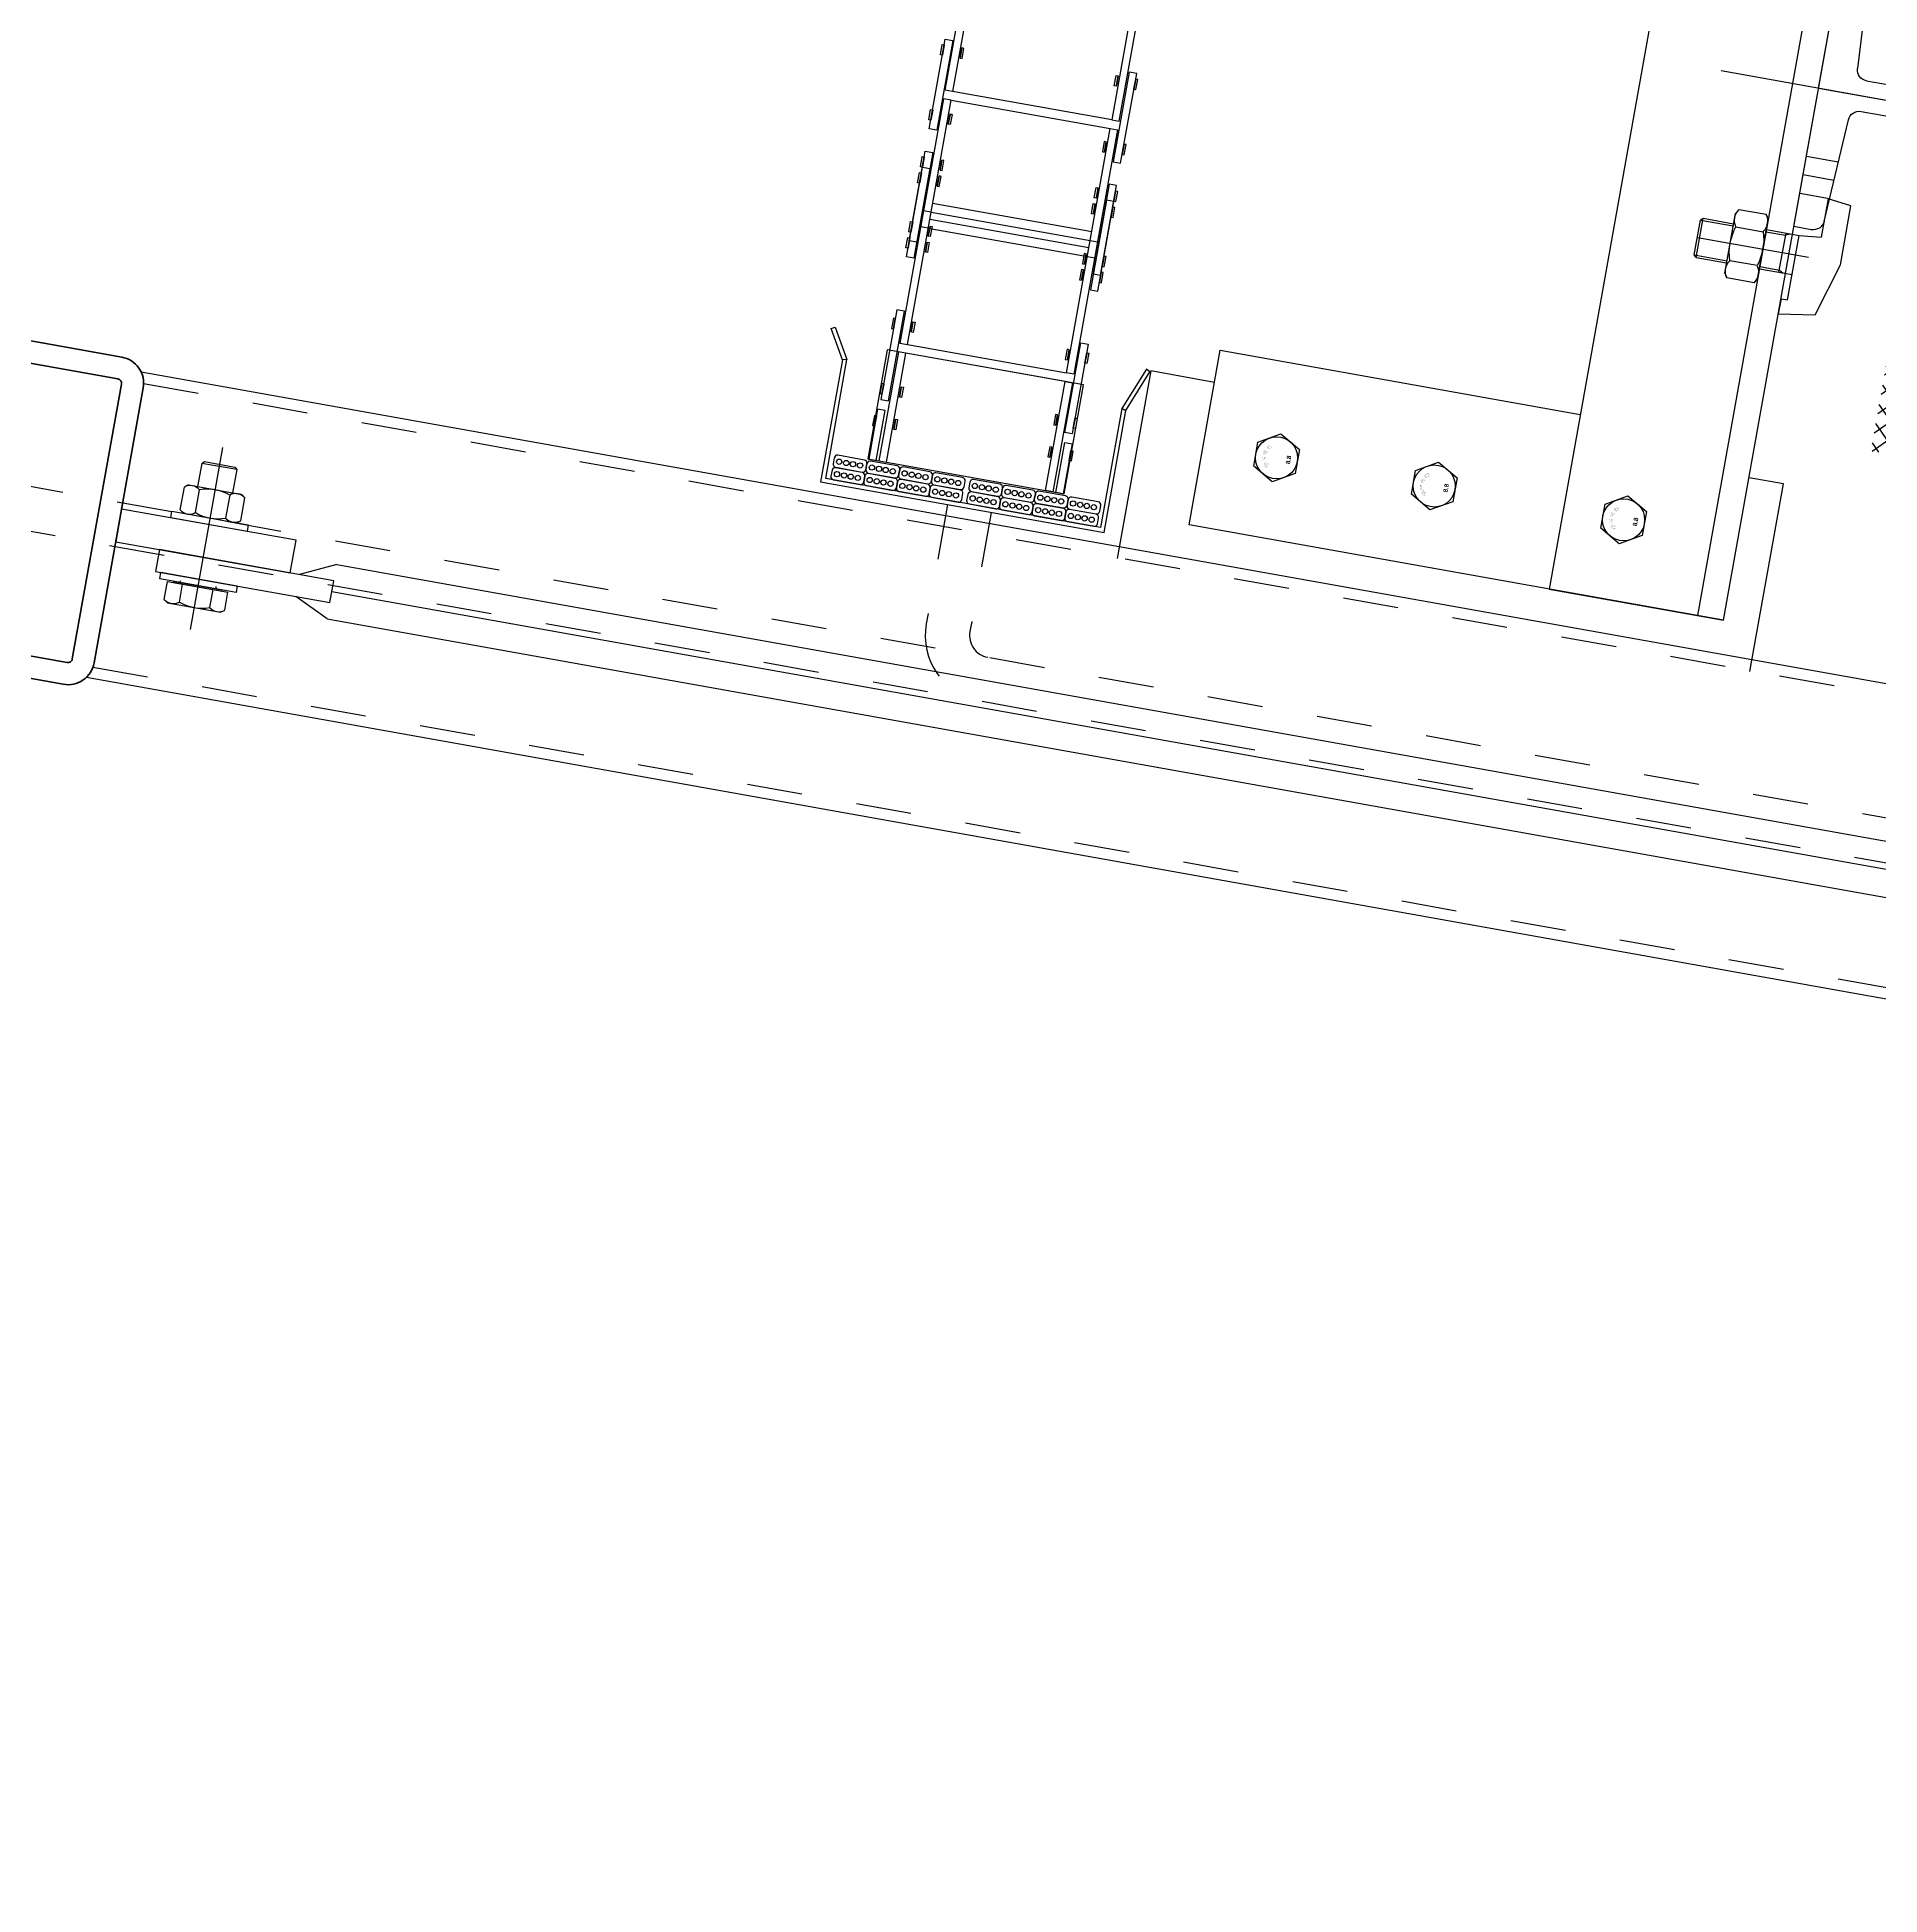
# Model space of a CAD drawing. Header units: centimetres. Extents: x 139057 to 200038, y 34824 to 80516.
# Drawn here: x 172887.1 to 172970.3, y 78656.9 to 78740.8 of the extents above; entities that cross this region are included whole.
import ezdxf

# ---------------------------------------------------------------- set-up
doc = ezdxf.new("R2010")
doc.units = ezdxf.units.CM
doc.header["$LTSCALE"] = 100
doc.linetypes.add('DASHDOT', pattern=[2.35, 1.25, -0.5, 0.1, -0.5])
doc.linetypes.add('HIDDEN', pattern=[0.5, 0.25, -0.25])
doc.layers.get('0').update_dxf_attribs({"lineweight": 0})
doc.layers.add('Linea_fine', color=2, linetype='Continuous', lineweight=35)
doc.layers.add('M-ASC', color=5, linetype='Continuous')
doc.styles.add('NEGATIVO', font='swissbo.ttf', dxfattribs={"width": 0.8, "oblique": 10})

# ---------------------------------------------------------------- blocks, each defined once
blk = doc.blocks.new('GM127-3')
for p, q in [((-8, 38.2), (-8, 86)), ((-5, 89), (5, 89)), ((0, 0), (0, 89)), ((8, 38.2), (8, 86)), ((-8, 38.2), (-7, 38.2)), ((-7, 20.72), (-7, 38.2)), ((7, 38.2), (8, 38.2)), ((7, 20.72), (7, 38.2)), ((-101.09, 16.5), (-76.76, 23.67)), ((-76.76, 23.67), (-49.76, 23.67)), ((-49.76, 23.67), (-48.5, 13)), ((49.76, 23.67), (48.5, 13)), ((76.76, 23.67), (49.76, 23.67)), ((101.09, 16.5), (76.76, 23.67)), ((-103.5, 0), (-101.09, 16.5)), ((-76, -42), (-76, 8.87)), ((-67, 3), (-66.01, 13)), ((-48.5, 13), (-66.01, 13)), ((-58.79, 12.98), (-11.71, 15.72)), ((-48.2, 0), (-48.2, 13.59)), ((-39.7, 0), (-39.7, 14.09)), ((-31.2, 0), (-31.2, 14.59)), ((58.79, 12.98), (11.71, 15.72)), ((31.2, 0), (31.2, 14.59)), ((39.7, 0), (39.7, 14.09)), ((48.2, 0), (48.2, 13.59)), ((48.5, 13), (66.01, 13)), ((67, 3), (66.01, 13)), ((76, -42), (76, 8.87)), ((103.5, 0), (101.09, 16.5)), ((-96.59, 0), (-103.5, 0)), ((-96.59, 0), (-96.59, 3)), ((-96.59, 3), (-67, 3)), ((-85, -12), (-85, 3)), ((-67, -12), (-67, 3)), ((-63.5, 7.98), (-63.5, 0)), ((-63.5, 0), (63.5, 0)), ((63.5, 7.98), (63.5, 0)), ((63.5, 4.21), (63.5, 0)), ((96.59, 3), (67, 3)), ((67, -12), (67, 3)), ((85, -12), (85, 3)), ((96.59, 0), (96.59, 3)), ((-84, -3), (-85, -1.27)), ((-85, -3), (-67, -3)), ((-84, -12), (-84, -3)), ((-68, -3), (-67, -1.27)), ((-68, -12), (-68, -3)), ((68, -3), (67, -1.27)), ((85, -3), (67, -3)), ((68, -12), (68, -3)), ((84, -3), (85, -1.27)), ((84, -12), (84, -3)), ((96.59, 0), (103.5, 0)), ((-89.7, -12), (-91.59, -13.26)), ((-91.59, -13.26), (-91.59, -25.74)), ((-89.7, -12), (-62.3, -12)), ((-83.79, -13.26), (-83.79, -25.74)), ((-68.21, -25.74), (-68.21, -13.26)), ((-62.3, -12), (-60.41, -13.26)), ((-60.41, -13.26), (-60.41, -25.74)), ((62.3, -12), (60.41, -13.26)), ((60.41, -13.26), (60.41, -25.74)), ((89.7, -12), (62.3, -12)), ((68.21, -25.74), (68.21, -13.26)), ((83.79, -13.26), (83.79, -25.74)), ((89.7, -12), (91.59, -13.26)), ((91.59, -13.26), (91.59, -25.74)), ((-89.7, -27), (-91.59, -25.74)), ((-89.7, -27), (-62.3, -27)), ((-85, -41), (-85, -27)), ((-84, -42), (-84, -27)), ((-68, -42), (-68, -27)), ((-67, -41), (-67, -27)), ((-62.3, -27), (-60.41, -25.74)), ((62.3, -27), (60.41, -25.74)), ((89.7, -27), (62.3, -27)), ((67, -41), (67, -27)), ((68, -42), (68, -27)), ((84, -42), (84, -27)), ((85, -41), (85, -27)), ((89.7, -27), (91.59, -25.74)), ((-85, -41), (-84, -42)), ((-85, -41), (-67, -41)), ((-68, -42), (-67, -41)), ((68, -42), (67, -41)), ((85, -41), (67, -41)), ((85, -41), (84, -42)), ((-84, -42), (-68, -42)), ((84, -42), (68, -42))]:
    blk.add_line(p, q)
for centre, radius, start, end in [((-5, 86), 3, 90, 180), ((5, 86), 3, 0, 90), ((-12, 20.72), 5, 273.34268, 0), ((12, 20.72), 5, 180, 266.65732), ((-58.5, 7.98), 5, 93.34268, 180), ((58.5, 7.98), 5, 360, 86.65732), ((-87.69, -18.67), 6.67, 54.26215, 125.73785), ((-76, -36.8), 24.8, 71.68582, 108.31418), ((-64.31, -18.67), 6.67, 54.26215, 125.73785), ((64.31, -18.67), 6.67, 54.26215, 125.73785), ((76, -36.8), 24.8, 71.68582, 108.31418), ((87.69, -18.67), 6.67, 54.26215, 125.73785), ((-87.69, -20.33), 6.67, 234.26215, 305.73785), ((-76, -2.2), 24.8, 251.68582, 288.31418), ((-64.31, -20.33), 6.67, 234.26215, 305.73785), ((64.31, -20.33), 6.67, 234.26215, 305.73785), ((76, -2.2), 24.8, 251.68582, 288.31418), ((87.69, -20.33), 6.67, 234.26215, 305.73785)]:
    blk.add_arc(centre, radius, start, end)
blk = doc.blocks.new('A$C1C9F09FA')
for points in [[(1.4, 45), (4.1, 45, 0.414214), (5.5, 46.4), (5.5, 58.6, 0.414214), (4.1, 60), (1.4, 60, 0.414214), (0, 58.6), (0, 46.4, 0.414214)], [(1.4, 30), (4.1, 30, 0.414214), (5.5, 31.4), (5.5, 43.6, 0.414214), (4.1, 45), (1.4, 45, 0.414214), (0, 43.6), (0, 31.4, 0.414214)], [(1.4, 15), (4.1, 15, 0.414214), (5.5, 16.4), (5.5, 28.6, 0.414214), (4.1, 30), (1.4, 30, 0.414214), (0, 28.6), (0, 16.4, 0.414214)], [(1.4, 0), (4.1, 0, 0.414214), (5.5, 1.4), (5.5, 13.6, 0.414214), (4.1, 15), (1.4, 15, 0.414214), (0, 13.6), (0, 1.4, 0.414214)]]:
    blk.add_lwpolyline(points, format="xyb", close=True)
for centre in [(2.75, 57.48), (2.75, 54.24), (2.75, 51.17), (2.75, 47.93), (2.75, 42.48), (2.75, 39.24), (2.75, 36.17), (2.75, 32.93), (2.75, 27.48), (2.75, 24.24), (2.75, 21.17), (2.75, 17.93), (2.75, 12.48), (2.75, 9.24), (2.75, 6.17), (2.75, 2.93)]:
    blk.add_circle(centre, 1.19)
blk = doc.blocks.new('150x150x10')
at = {"layer": 'Linea_fine'}
for points in [[(12, 0), (138, 0, 0.414214), (150, 12), (150, 138, 0.414214), (138, 150), (12, 150, 0.414214), (0, 138), (0, 12, 0.414214)], [(12, 10), (138, 10, 0.414214), (140, 12), (140, 138, 0.414214), (138, 140), (12, 140, 0.414214), (10, 138), (10, 12, 0.414214)]]:
    blk.add_lwpolyline(points, format="xyb", close=True, dxfattribs=at)
blk = doc.blocks.new('A$C2A0E5694')
at = {"linetype": 'Continuous'}
h = blk.add_hatch(dxfattribs=at)
h.set_pattern_fill('ANSI37', color=256, scale=50, angle=-90, style=0)
h.set_pattern_definition([(135, (1594.7994, 18698.369), (-4.4194174, -4.4194174), []), (225, (1594.7994, 18698.369), (4.4194174, -4.4194174), [])])
h.paths.add_polyline_path([(1143.78, -698.13), (1143.78, -734.13), (1208.78, -734.13), (1208.78, -698.13)])
h.paths.add_polyline_path([(1133.78, -698.13), (1123.78, -698.13), (1123.78, -734.13), (1143.78, -734.13), (1143.78, -698.13)])
h.paths.add_polyline_path([(1058.78, -698.13), (1058.78, -734.13), (1123.78, -734.13), (1123.78, -698.13)])
at = {"linetype": 'HIDDEN'}
for p, q in [((876.97, 376.92, 0), (876.97, -2636.83, 0)), ((896.97, 376.92, 0), (896.97, -2636.83, 0)), ((821.59, 74.62), (821.59, -3045.72)), ((951.59, 74.62), (951.59, -3045.72)), ((961.62, -292.14, 0), (906.97, -292.14, 0)), ((961.62, -312.14, 0), (906.97, -312.14, 0))]:
    blk.add_line(p, q, dxfattribs=at)
for p, q in [((816.59, 76.7), (816.59, -3047.81)), ((956.59, 76.7), (956.59, -3047.81)), ((856.09, 46.65), (857.34, 48.3)), ((856.09, 46.65), (856.09, 22.25)), ((857.34, 48.3), (865.59, 48.3)), ((865.59, 48.3), (865.59, 20.59)), ((865.59, 45.45), (866.09, 45.45)), ((866.09, 45.45), (866.09, 23.45)), ((897.09, 46.65), (898.34, 48.3)), ((897.09, 46.65), (897.09, 22.25)), ((898.34, 48.3), (908.83, 48.3)), ((910.09, 46.65), (908.83, 48.3)), ((910.09, 46.65), (910.09, 22.25)), ((920.71, 42.45), (910.09, 42.45)), ((920.71, 42.45), (921.71, 41.45)), ((920.71, 26.45), (920.71, 42.45)), ((929.44, 34.45, 0), (846.04, 34.45, 0)), ((857.34, 41.38), (865.59, 41.38)), ((898.34, 41.38), (908.83, 41.38)), ((921.71, 41.45), (921.71, 27.45)), ((865.59, 27.52), (857.34, 27.52)), ((908.83, 27.52), (898.34, 27.52)), ((920.71, 26.45), (910.09, 26.45)), ((921.71, 27.45), (920.71, 26.45)), ((856.09, 22.25), (857.34, 20.59)), ((857.34, 20.59), (865.59, 20.59)), ((865.59, 23.45), (866.09, 23.45)), ((897.09, 22.25), (898.34, 20.59)), ((898.34, 20.59), (908.83, 20.59)), ((910.09, 22.25), (908.83, 20.59)), ((861.59, -25.55), (869.09, -9.85)), ((886.59, -25.55), (879.09, -9.85)), ((861.59, -25.55), (861.59, -2945.55)), ((874.09, -25.55), (874.09, -2945.55)), ((886.59, -25.55), (886.59, -2945.55)), ((961.59, -233.93), (961.59, -363.93)), ((1017.59, -233.93), (961.59, -233.93)), ((1017.59, -233.93), (1030.58, -226.43)), ((1018.12, -235.93), (1017.59, -233.93)), ((1031.58, -228.16), (1018.12, -235.93)), ((1030.58, -226.43), (1031.58, -228.16)), ((963.59, -361.93), (963.59, -235.93)), ((963.59, -235.93), (1018.12, -235.93)), ((1082.89, -261.58), (1082.89, -258.19)), ((1090.21, -261.58), (1090.21, -258.19)), ((1141.56, -261.58), (1141.56, -258.19)), ((1025.59, -334.58), (1025.59, -261.58)), ((1029.54, -261.58), (1029.54, -334.58)), ((1082.89, -261.58), (1082.89, -334.58)), ((1086.84, -334.58), (1086.84, -261.58)), ((1090.21, -261.58), (1090.21, -334.58)), ((1094.17, -334.58), (1094.17, -261.58)), ((1141.56, -261.58), (1141.56, -334.58)), ((1145.52, -334.58), (1145.52, -261.58)), ((1082.89, -334.58), (1082.89, -337.97)), ((1090.21, -334.58), (1090.21, -337.97)), ((1141.56, -334.58), (1141.56, -337.97)), ((961.59, -363.93), (1017.59, -363.93)), ((1018.12, -361.93), (963.59, -361.93)), ((1017.59, -363.93), (1018.12, -361.93)), ((1018.12, -361.93), (1017.59, -363.93)), ((1017.59, -363.93), (1036.58, -371.43)), ((1037.58, -369.7), (1018.12, -361.93)), ((1036.58, -371.43), (1037.58, -369.7))]:
    blk.add_line(p, q)
at = {"linetype": 'Continuous'}
for p, q in [((1037.09, -371.85), (951.09, -371.85)), ((1037.09, -371.85), (951.09, -371.85)), ((1037.09, -401.08), (1037.09, -371.85)), ((971.78, -646.08), (971.78, -401.08)), ((971.78, -401.08), (1051.78, -401.08)), ((1051.78, -401.08), (1051.78, -566.08)), ((1360.78, -566.08), (971.78, -566.08)), ((971.78, -566.08), (971.78, -646.08)), ((1360.78, -634.08), (971.78, -634.08)), ((971.78, -646.08), (1360.78, -646.08)), ((1037.09, -661.85), (1037.09, -646.08)), ((1215.78, -646.08), (1360.78, -646.08)), ((951.09, -661.85), (1037.09, -661.85))]:
    blk.add_line(p, q, dxfattribs=at)
at = {"linetype": 'DASHDOT'}
blk.add_line((1215.78, -601.33), (1215.78, -1619.13), dxfattribs=at)
for points in [[(894.09, -5.55), (894.09, 74.45), (879.09, 74.45), (879.09, -5.55)], [(869.09, 16.95), (866.09, 16.95), (866.09, 51.95), (869.09, 51.95)], [(879.09, -25.55), (879.09, 54.45), (869.09, 54.45), (869.09, -25.55)], [(897.09, 16.95), (894.09, 16.95), (894.09, 51.95), (897.09, 51.95)], [(975.59, -253.1), (975.59, -343.1), (1025.59, -343.1), (1025.59, -253.1)], [(975.59, -256.9), (998.44, -256.9), (998.44, -253.51), (975.59, -253.51)], [(975.59, -261.58), (1025.59, -261.58), (1025.59, -258.19), (975.59, -258.19)], [(990.73, -253.51), (995.41, -253.51), (995.41, -252.58), (990.73, -252.58)], [(990.73, -253.51), (995.17, -253.51), (995.17, -253.51), (990.73, -253.51)], [(1002.95, -257.61), (1044.06, -257.61), (1044.06, -254.22), (1002.95, -254.22)], [(1005.52, -254.22), (1010.2, -254.22), (1010.2, -253.28), (1005.52, -253.28)], [(1005.52, -254.22), (1009.97, -254.22), (1009.97, -254.22), (1005.52, -254.22)], [(1035.39, -254.22), (1040.07, -254.22), (1040.07, -253.28), (1035.39, -253.28)], [(1035.39, -254.22), (1039.83, -254.22), (1039.83, -254.22), (1035.39, -254.22)], [(1109.48, -257.61), (1068.37, -257.61), (1068.37, -254.22), (1109.48, -254.22)], [(1077.04, -254.22), (1072.36, -254.22), (1072.36, -253.28), (1077.04, -253.28)], [(1077.04, -254.22), (1072.59, -254.22), (1072.59, -254.22), (1077.04, -254.22)], [(1116.8, -257.61), (1075.7, -257.61), (1075.7, -254.22), (1116.8, -254.22)], [(1084.36, -254.22), (1079.69, -254.22), (1079.69, -253.28), (1084.36, -253.28)], [(1084.36, -254.22), (1079.92, -254.22), (1079.92, -254.22), (1084.36, -254.22)], [(1106.9, -254.22), (1102.23, -254.22), (1102.23, -253.28), (1106.9, -253.28)], [(1106.9, -254.22), (1102.46, -254.22), (1102.46, -254.22), (1106.9, -254.22)], [(1114.23, -254.22), (1109.55, -254.22), (1109.55, -253.28), (1114.23, -253.28)], [(1114.23, -254.22), (1109.79, -254.22), (1109.79, -254.22), (1114.23, -254.22)], [(1168.15, -257.61), (1127.05, -257.61), (1127.05, -254.22), (1168.15, -254.22)], [(1135.71, -254.22), (1131.03, -254.22), (1131.03, -253.28), (1135.71, -253.28)], [(1135.71, -254.22), (1131.27, -254.22), (1131.27, -254.22), (1135.71, -254.22)], [(1208.35, -261.58), (1145.52, -261.58), (1145.52, -258.19), (1208.35, -258.19)], [(1165.58, -254.22), (1160.9, -254.22), (1160.9, -253.28), (1165.58, -253.28)], [(1165.58, -254.22), (1161.14, -254.22), (1161.14, -254.22), (1165.58, -254.22)], [(990.73, -262.28), (995.17, -262.28), (995.17, -262.28), (990.73, -262.28)], [(990.73, -262.28), (995.41, -262.28), (995.41, -263.21), (990.73, -263.21)], [(1005.52, -262.28), (1009.97, -262.28), (1009.97, -262.28), (1005.52, -262.28)], [(1005.52, -262.28), (1010.2, -262.28), (1010.2, -263.21), (1005.52, -263.21)], [(1035.39, -262.28), (1039.83, -262.28), (1039.83, -262.28), (1035.39, -262.28)], [(1035.39, -262.28), (1040.07, -262.28), (1040.07, -263.21), (1035.39, -263.21)], [(1071.97, -262.28), (1076.64, -262.28), (1076.64, -263.21), (1071.97, -263.21)], [(1071.97, -262.28), (1076.41, -262.28), (1076.41, -262.28), (1071.97, -262.28)], [(1079.29, -262.28), (1083.97, -262.28), (1083.97, -263.21), (1079.29, -263.21)], [(1079.29, -262.28), (1083.74, -262.28), (1083.74, -262.28), (1079.29, -262.28)], [(1106.9, -262.28), (1102.23, -262.28), (1102.23, -263.21), (1106.9, -263.21)], [(1106.9, -262.28), (1102.46, -262.28), (1102.46, -262.28), (1106.9, -262.28)], [(1114.23, -262.28), (1109.55, -262.28), (1109.55, -263.21), (1114.23, -263.21)], [(1114.23, -262.28), (1109.79, -262.28), (1109.79, -262.28), (1114.23, -262.28)], [(1130.64, -262.28), (1135.32, -262.28), (1135.32, -263.21), (1130.64, -263.21)], [(1130.64, -262.28), (1135.09, -262.28), (1135.09, -262.28), (1130.64, -262.28)], [(1165.58, -262.28), (1160.9, -262.28), (1160.9, -263.21), (1165.58, -263.21)], [(1165.58, -262.28), (1161.14, -262.28), (1161.14, -262.28), (1165.58, -262.28)], [(975.59, -334.58), (1025.59, -334.58), (1025.59, -337.97), (975.59, -337.97)], [(990.73, -333.88), (995.41, -333.88), (995.41, -332.95), (990.73, -332.95)], [(990.73, -333.88), (995.17, -333.88), (995.17, -333.88), (990.73, -333.88)], [(1005.52, -333.88), (1010.2, -333.88), (1010.2, -332.95), (1005.52, -332.95)], [(1005.52, -333.88), (1009.97, -333.88), (1009.97, -333.88), (1005.52, -333.88)], [(1035.39, -333.88), (1040.07, -333.88), (1040.07, -332.95), (1035.39, -332.95)], [(1035.39, -333.88), (1039.83, -333.88), (1039.83, -333.88), (1035.39, -333.88)], [(1071.97, -333.88), (1076.64, -333.88), (1076.64, -332.95), (1071.97, -332.95)], [(1071.97, -333.88), (1076.41, -333.88), (1076.41, -333.88), (1071.97, -333.88)], [(1079.29, -333.88), (1083.97, -333.88), (1083.97, -332.95), (1079.29, -332.95)], [(1079.29, -333.88), (1083.74, -333.88), (1083.74, -333.88), (1079.29, -333.88)], [(1106.9, -333.88), (1102.23, -333.88), (1102.23, -332.95), (1106.9, -332.95)], [(1106.9, -333.88), (1102.46, -333.88), (1102.46, -333.88), (1106.9, -333.88)], [(1114.23, -333.88), (1109.55, -333.88), (1109.55, -332.95), (1114.23, -332.95)], [(1114.23, -333.88), (1109.79, -333.88), (1109.79, -333.88), (1114.23, -333.88)], [(1130.64, -333.88), (1135.32, -333.88), (1135.32, -332.95), (1130.64, -332.95)], [(1130.64, -333.88), (1135.09, -333.88), (1135.09, -333.88), (1130.64, -333.88)], [(1208.35, -334.58), (1145.52, -334.58), (1145.52, -337.97), (1208.35, -337.97)], [(1165.58, -333.88), (1160.9, -333.88), (1160.9, -332.95), (1165.58, -332.95)], [(1165.58, -333.88), (1161.14, -333.88), (1161.14, -333.88), (1165.58, -333.88)], [(975.59, -339.25), (998.44, -339.25), (998.44, -342.65), (975.59, -342.65)], [(990.73, -342.65), (995.17, -342.65), (995.17, -342.65), (990.73, -342.65)], [(990.73, -342.65), (995.41, -342.65), (995.41, -343.58), (990.73, -343.58)], [(1002.95, -338.55), (1044.06, -338.55), (1044.06, -341.94), (1002.95, -341.94)], [(1005.52, -341.94), (1009.97, -341.94), (1009.97, -341.94), (1005.52, -341.94)], [(1005.52, -341.94), (1010.2, -341.94), (1010.2, -342.88), (1005.52, -342.88)], [(1035.39, -341.94), (1039.83, -341.94), (1039.83, -341.94), (1035.39, -341.94)], [(1035.39, -341.94), (1040.07, -341.94), (1040.07, -342.88), (1035.39, -342.88)], [(1109.48, -338.55), (1068.37, -338.55), (1068.37, -341.94), (1109.48, -341.94)], [(1077.04, -341.94), (1072.36, -341.94), (1072.36, -342.88), (1077.04, -342.88)], [(1077.04, -341.94), (1072.59, -341.94), (1072.59, -341.94), (1077.04, -341.94)], [(1116.8, -338.55), (1075.7, -338.55), (1075.7, -341.94), (1116.8, -341.94)], [(1084.36, -341.94), (1079.69, -341.94), (1079.69, -342.88), (1084.36, -342.88)], [(1084.36, -341.94), (1079.92, -341.94), (1079.92, -341.94), (1084.36, -341.94)], [(1106.9, -341.94), (1102.23, -341.94), (1102.23, -342.88), (1106.9, -342.88)], [(1106.9, -341.94), (1102.46, -341.94), (1102.46, -341.94), (1106.9, -341.94)], [(1114.23, -341.94), (1109.55, -341.94), (1109.55, -342.88), (1114.23, -342.88)], [(1114.23, -341.94), (1109.79, -341.94), (1109.79, -341.94), (1114.23, -341.94)], [(1168.15, -338.55), (1127.05, -338.55), (1127.05, -341.94), (1168.15, -341.94)], [(1135.71, -341.94), (1131.03, -341.94), (1131.03, -342.88), (1135.71, -342.88)], [(1135.71, -341.94), (1131.27, -341.94), (1131.27, -341.94), (1135.71, -341.94)], [(1165.58, -341.94), (1160.9, -341.94), (1160.9, -342.88), (1165.58, -342.88)], [(1165.58, -341.94), (1161.14, -341.94), (1161.14, -341.94), (1165.58, -341.94)], [(1019.46, -434.6), (1013.97, -444.1), (1003, -444.1), (997.52, -434.6), (1003, -425.1), (1013.97, -425.1)], [(1019.46, -506.88), (1013.97, -516.38), (1003, -516.38), (997.52, -506.88), (1003, -497.38), (1013.97, -497.38)], [(1019.46, -593.69), (1013.97, -603.19), (1003, -603.19), (997.52, -593.69), (1003, -584.19), (1013.97, -584.19)]]:
    blk.add_lwpolyline(points, close=True)
for points in [[(1141.56, -258.19), (1029.54, -258.19), (1029.54, -261.58), (1141.56, -261.58)], [(1141.56, -337.97), (1029.54, -337.97), (1029.54, -334.58), (1141.56, -334.58)]]:
    blk.add_lwpolyline(points)
at = {"const_width": 0.0542}
for points in [[(1005.35, -430.02), (1005.5, -430.24), (1005.53, -430.44), (1005.44, -430.63), (1005.27, -430.84), (1004.77, -431.35), (1004.56, -431.52), (1004.36, -431.6), (1004.16, -431.58), (1003.95, -431.42), (1003.64, -431.11), (1003.48, -430.9), (1003.46, -430.7), (1003.55, -430.5), (1003.72, -430.29), (1004.22, -429.79), (1004.43, -429.62), (1004.62, -429.53), (1004.82, -429.56), (1005.04, -429.71), (1005.35, -430.02)], [(1004.81, -430.14), (1004.62, -430.01), (1004.53, -430.03), (1004.41, -430.11), (1004.04, -430.48), (1003.95, -430.6), (1003.94, -430.7), (1003.98, -430.8), (1004.06, -430.89), (1004.17, -430.99), (1004.27, -431.08), (1004.36, -431.12), (1004.45, -431.11), (1004.55, -431.02), (1004.95, -430.63), (1005.03, -430.53), (1005.05, -430.44), (1005.01, -430.34), (1004.92, -430.24), (1004.81, -430.14)], [(1007.94, -429.69), (1007.52, -429.8), (1007.43, -429.45), (1006.58, -429.68), (1006.38, -429.69), (1006.23, -429.62), (1006.13, -429.5), (1006.07, -429.35), (1006.04, -429.22), (1006.01, -429.03), (1006.04, -428.86), (1006.17, -428.72), (1006.41, -428.62), (1007.57, -428.31), (1007.94, -429.69)], [(1007.24, -428.75), (1006.62, -428.92), (1006.48, -429), (1006.48, -429.13), (1006.49, -429.18), (1006.55, -429.28), (1006.67, -429.29), (1007.34, -429.12), (1007.24, -428.75)], [(1010.51, -430.06), (1010.09, -429.94), (1010.18, -429.59), (1009.34, -429.37), (1009.15, -429.28), (1009.06, -429.14), (1009.04, -428.98), (1009.06, -428.82), (1009.09, -428.7), (1009.16, -428.52), (1009.28, -428.39), (1009.46, -428.33), (1009.72, -428.36), (1010.88, -428.67), (1010.51, -430.06)], [(1010.37, -428.9), (1009.74, -428.73), (1009.59, -428.73), (1009.52, -428.83), (1009.51, -428.89), (1009.51, -429), (1009.61, -429.08), (1010.27, -429.26), (1010.37, -428.9)], [(1011.66, -430.06), (1011.51, -430.28), (1011.48, -430.48), (1011.57, -430.67), (1011.74, -430.88), (1012.24, -431.38), (1012.45, -431.55), (1012.65, -431.64), (1012.85, -431.62), (1013.06, -431.46), (1013.37, -431.15), (1013.53, -430.94), (1013.55, -430.74), (1013.47, -430.54), (1013.29, -430.33), (1012.79, -429.83), (1012.59, -429.66), (1012.39, -429.57), (1012.19, -429.6), (1011.97, -429.75), (1011.66, -430.06)], [(1012.2, -430.18), (1012.39, -430.05), (1012.49, -430.07), (1012.6, -430.15), (1012.97, -430.52), (1013.06, -430.64), (1013.07, -430.74), (1013.04, -430.83), (1012.95, -430.93), (1012.85, -431.03), (1012.75, -431.12), (1012.65, -431.16), (1012.56, -431.15), (1012.46, -431.06), (1012.06, -430.66), (1011.98, -430.57), (1011.97, -430.48), (1012, -430.38), (1012.09, -430.28), (1012.2, -430.18)], [(1005.35, -502.3), (1005.5, -502.51), (1005.53, -502.71), (1005.44, -502.91), (1005.27, -503.12), (1004.77, -503.62), (1004.56, -503.79), (1004.36, -503.88), (1004.16, -503.85), (1003.95, -503.7), (1003.64, -503.39), (1003.48, -503.18), (1003.46, -502.97), (1003.55, -502.77), (1003.72, -502.57), (1004.22, -502.07), (1004.43, -501.89), (1004.62, -501.81), (1004.82, -501.84), (1005.04, -501.99), (1005.35, -502.3)], [(1004.81, -502.41), (1004.62, -502.29), (1004.53, -502.3), (1004.41, -502.39), (1004.04, -502.76), (1003.95, -502.88), (1003.94, -502.98), (1003.98, -503.07), (1004.06, -503.17), (1004.17, -503.27), (1004.27, -503.36), (1004.36, -503.4), (1004.45, -503.38), (1004.55, -503.3), (1004.95, -502.9), (1005.03, -502.8), (1005.05, -502.71), (1005.01, -502.62), (1004.92, -502.52), (1004.81, -502.41)], [(1007.94, -501.97), (1007.52, -502.08), (1007.43, -501.73), (1006.58, -501.96), (1006.38, -501.97), (1006.23, -501.9), (1006.13, -501.77), (1006.07, -501.62), (1006.04, -501.5), (1006.01, -501.31), (1006.04, -501.14), (1006.17, -501), (1006.41, -500.89), (1007.57, -500.58), (1007.94, -501.97)], [(1007.24, -501.03), (1006.62, -501.2), (1006.48, -501.28), (1006.48, -501.4), (1006.49, -501.45), (1006.55, -501.56), (1006.67, -501.57), (1007.34, -501.39), (1007.24, -501.03)], [(1010.51, -502.33), (1010.09, -502.22), (1010.18, -501.87), (1009.34, -501.64), (1009.15, -501.55), (1009.06, -501.42), (1009.04, -501.26), (1009.06, -501.1), (1009.09, -500.97), (1009.16, -500.79), (1009.28, -500.66), (1009.46, -500.61), (1009.72, -500.64), (1010.88, -500.95), (1010.51, -502.33)], [(1010.37, -501.17), (1009.74, -501), (1009.59, -501), (1009.52, -501.11), (1009.51, -501.16), (1009.51, -501.28), (1009.61, -501.36), (1010.27, -501.53), (1010.37, -501.17)], [(1011.66, -502.33), (1011.51, -502.55), (1011.48, -502.75), (1011.57, -502.95), (1011.74, -503.16), (1012.24, -503.66), (1012.45, -503.83), (1012.65, -503.92), (1012.85, -503.89), (1013.06, -503.74), (1013.37, -503.43), (1013.53, -503.22), (1013.55, -503.01), (1013.47, -502.81), (1013.29, -502.61), (1012.79, -502.11), (1012.59, -501.93), (1012.39, -501.85), (1012.19, -501.88), (1011.97, -502.03), (1011.66, -502.33)], [(1012.2, -502.45), (1012.39, -502.33), (1012.49, -502.34), (1012.6, -502.43), (1012.97, -502.8), (1013.06, -502.92), (1013.07, -503.02), (1013.04, -503.11), (1012.95, -503.21), (1012.85, -503.31), (1012.75, -503.4), (1012.65, -503.44), (1012.56, -503.42), (1012.46, -503.34), (1012.06, -502.94), (1011.98, -502.84), (1011.97, -502.75), (1012, -502.66), (1012.09, -502.56), (1012.2, -502.45)], [(1005.35, -589.11), (1005.5, -589.32), (1005.53, -589.52), (1005.44, -589.72), (1005.27, -589.93), (1004.77, -590.43), (1004.56, -590.6), (1004.36, -590.69), (1004.16, -590.66), (1003.95, -590.51), (1003.64, -590.2), (1003.48, -589.99), (1003.46, -589.78), (1003.55, -589.58), (1003.72, -589.38), (1004.22, -588.88), (1004.43, -588.7), (1004.62, -588.62), (1004.82, -588.65), (1005.04, -588.8), (1005.35, -589.11)], [(1004.81, -589.22), (1004.62, -589.1), (1004.53, -589.11), (1004.41, -589.2), (1004.04, -589.57), (1003.95, -589.69), (1003.94, -589.79), (1003.98, -589.88), (1004.06, -589.98), (1004.17, -590.08), (1004.27, -590.17), (1004.36, -590.21), (1004.45, -590.19), (1004.55, -590.11), (1004.95, -589.71), (1005.03, -589.61), (1005.05, -589.52), (1005.01, -589.43), (1004.92, -589.33), (1004.81, -589.22)], [(1007.94, -588.77), (1007.52, -588.89), (1007.43, -588.54), (1006.58, -588.77), (1006.38, -588.78), (1006.23, -588.71), (1006.13, -588.58), (1006.07, -588.43), (1006.04, -588.31), (1006.01, -588.12), (1006.04, -587.95), (1006.17, -587.81), (1006.41, -587.7), (1007.57, -587.39), (1007.94, -588.77)], [(1007.24, -587.84), (1006.62, -588.01), (1006.48, -588.08), (1006.48, -588.21), (1006.49, -588.26), (1006.55, -588.36), (1006.67, -588.38), (1007.34, -588.2), (1007.24, -587.84)], [(1010.51, -589.14), (1010.09, -589.03), (1010.18, -588.68), (1009.34, -588.45), (1009.15, -588.36), (1009.06, -588.23), (1009.04, -588.07), (1009.06, -587.91), (1009.09, -587.78), (1009.16, -587.6), (1009.28, -587.47), (1009.46, -587.42), (1009.72, -587.45), (1010.88, -587.76), (1010.51, -589.14)], [(1010.37, -587.98), (1009.74, -587.81), (1009.59, -587.81), (1009.52, -587.92), (1009.51, -587.97), (1009.51, -588.09), (1009.61, -588.17), (1010.27, -588.34), (1010.37, -587.98)], [(1011.66, -589.14), (1011.51, -589.36), (1011.48, -589.56), (1011.57, -589.76), (1011.74, -589.97), (1012.24, -590.47), (1012.45, -590.64), (1012.65, -590.73), (1012.85, -590.7), (1013.06, -590.55), (1013.37, -590.24), (1013.53, -590.02), (1013.55, -589.82), (1013.47, -589.62), (1013.29, -589.42), (1012.79, -588.92), (1012.59, -588.74), (1012.39, -588.66), (1012.19, -588.69), (1011.97, -588.84), (1011.66, -589.14)], [(1012.2, -589.26), (1012.39, -589.14), (1012.49, -589.15), (1012.6, -589.24), (1012.97, -589.61), (1013.06, -589.73), (1013.07, -589.83), (1013.04, -589.92), (1012.95, -590.02), (1012.85, -590.12), (1012.75, -590.21), (1012.65, -590.25), (1012.56, -590.23), (1012.46, -590.15), (1012.06, -589.75), (1011.98, -589.65), (1011.97, -589.56), (1012, -589.47), (1012.09, -589.37), (1012.2, -589.26)]]:
    blk.add_lwpolyline(points, dxfattribs=at)
for centre in [(1008.49, -434.6), (1008.49, -506.88), (1008.49, -593.69)]:
    blk.add_circle(centre, 9.5)
for centre, radius, start, end in [((861.49, 44.84), 5.4, 140.12945, 219.87055), ((867.09, 43.45), 1, 180, 270), ((902.49, 44.84), 5.4, 140.12945, 219.87055), ((904.68, 44.84), 5.4, 320.12945, 39.87055), ((875.82, 34.45), 19.73, 159.44272, 200.55728), ((916.82, 34.45), 19.73, 159.44272, 200.55728), ((890.35, 34.45), 19.73, 339.44272, 20.55728), ((861.49, 24.06), 5.4, 140.12945, 219.87055), ((867.09, 25.45), 1, 90, 180), ((902.49, 24.06), 5.4, 140.12945, 219.87055), ((904.68, 24.06), 5.4, 320.12945, 39.87055)]:
    blk.add_arc(centre, radius, start, end)
at = {"linetype": 'HIDDEN'}
for radius in [30, 10]:
    blk.add_arc((906.97, -322.14, 0), radius, 90, 180, dxfattribs=at)
for name, p in [('150x150x10', (811.59, 74.45)), ('A$C1C9F09FA', (963.59, -298.08)), ('A$C1C9F09FA', (969.3, -298.08)), ('A$C1C9F09FA', (963.59, -360.29)), ('A$C1C9F09FA', (969.3, -360.29))]:
    blk.add_blockref(name, p)
at = {"linetype": 'Continuous', "xscale": -1, "rotation": 180}
blk.add_blockref('GM127-3', (1215.78, -646.08), dxfattribs=at)
at = {"linetype": 'Continuous', "style": 'NEGATIVO'}
for p in [(1006.61, -441.04), (1006.61, -513.31), (1006.61, -600.12)]:
    blk.add_text('8.8', height=1.98, dxfattribs=at).set_placement(p)

msp = doc.modelspace()

# ---------------------------------------------------------------- block references
at = {"layer": 'M-ASC', "xscale": 0.1, "yscale": 0.1, "zscale": 0.1, "rotation": 79.87167101770514}
msp.add_blockref('A$C2A0E5694', (172882.548, 78630.147, 0), dxfattribs=at)

doc.saveas('drawing.dxf')
